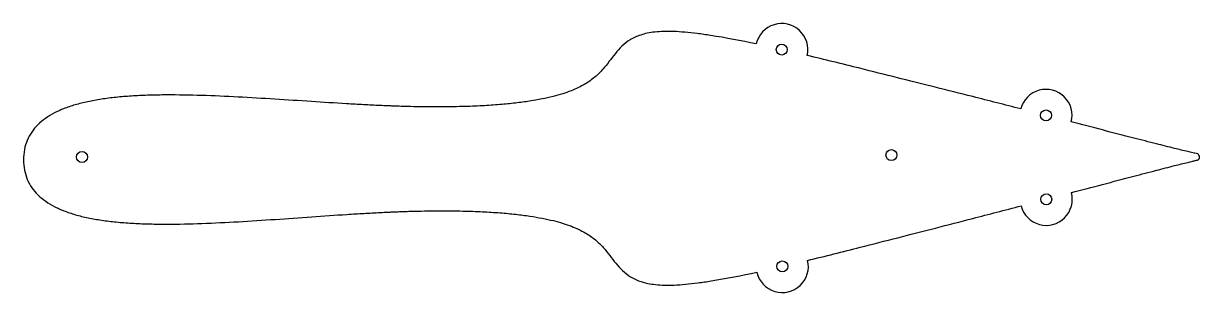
# Model space of a CAD drawing. Header units: inches. Extents: x 132 to 1257, y -131 to 658.
# Drawn here: x 1194.6 to 1256.8, y 297.8 to 312.1 of the extents above; entities that cross this region are included whole.
import ezdxf

# ---------------------------------------------------------------- set-up
doc = ezdxf.new("R2010")
doc.units = ezdxf.units.IN
doc.header["$MEASUREMENT"] = 0

msp = doc.modelspace()

# ---------------------------------------------------------------- linework, layer by layer
for centre in [(1234.708, 310.693), (1248.702, 307.207), (1197.656, 305.002), (1240.514, 305.103), (1248.713, 302.765), (1234.736, 299.209)]:
    msp.add_circle(centre, 0.291)
for centre, radius, start, end in [((1234.708, 310.693), 1.38, 346.91413, 167.47002), ((1248.702, 307.207), 1.38, 345.50362, 165.59711), ((1256.637, 305.002), 0.19, 302.37847, 58.95511), ((1248.713, 302.765), 1.38, 194.68999, 14.78325), ((1234.736, 299.209), 1.38, 192.81835, 13.37303)]:
    msp.add_arc(centre, radius, start, end)
for points, knots in [([(1233.361, 310.992), (1232.554, 311.157), (1231.748, 311.316), (1230.7, 311.478), (1230.463, 311.511), (1230.008, 311.568), (1229.79, 311.592), (1229.374, 311.628), (1229.176, 311.641), (1228.803, 311.655), (1228.627, 311.657), (1228.297, 311.647), (1228.143, 311.637), (1227.855, 311.604), (1227.721, 311.584), (1227.47, 311.531), (1227.354, 311.5), (1227.041, 311.398), (1226.853, 311.314), (1226.518, 311.108), (1226.377, 310.997), (1226.119, 310.75), (1226.005, 310.62), (1225.787, 310.35), (1225.681, 310.208), (1225.466, 309.926), (1225.356, 309.787), (1225.105, 309.504), (1224.969, 309.368), (1224.648, 309.097), (1224.468, 308.971), (1224.166, 308.793), (1224.054, 308.734), (1223.812, 308.618), (1223.683, 308.562), (1223.405, 308.453), (1223.257, 308.401), (1222.938, 308.3), (1222.768, 308.252), (1222.404, 308.16), (1222.21, 308.117), (1221.796, 308.034), (1221.576, 307.996), (1221.109, 307.923), (1220.861, 307.89), (1220.334, 307.829), (1220.056, 307.802), (1219.467, 307.753), (1219.156, 307.733), (1218.499, 307.697), (1218.154, 307.684), (1217.373, 307.662), (1216.938, 307.657), (1216.017, 307.656), (1215.532, 307.662), (1214.784, 307.679), (1214.521, 307.687), (1214.191, 307.698), (1214.123, 307.701), (1213.986, 307.706), (1213.918, 307.709), (1213.709, 307.717), (1213.57, 307.723), (1213.141, 307.742), (1212.853, 307.757), (1212.265, 307.788), (1211.966, 307.805), (1211.044, 307.86), (1210.421, 307.9), (1209.154, 307.982), (1208.51, 308.025), (1207.216, 308.106), (1206.566, 308.145), (1205.275, 308.213), (1204.628, 308.242), (1203.369, 308.281), (1202.744, 308.292), (1201.828, 308.288), (1201.53, 308.283), (1200.946, 308.266), (1200.659, 308.254), (1200.098, 308.22), (1199.824, 308.199), (1199.291, 308.147), (1199.031, 308.116), (1198.528, 308.042), (1198.284, 308.001), (1197.816, 307.904), (1197.59, 307.85), (1197.159, 307.729), (1196.953, 307.661), (1196.563, 307.513), (1196.378, 307.431), (1196.034, 307.253), (1195.872, 307.157), (1195.575, 306.947), (1195.439, 306.835), (1195.074, 306.473), (1194.882, 306.199), (1194.686, 305.727), (1194.638, 305.563), (1194.572, 305.215), (1194.557, 305.033), (1194.557, 304.851), (1194.558, 304.668), (1194.574, 304.486), (1194.642, 304.139), (1194.691, 303.975), (1194.889, 303.504), (1195.082, 303.231), (1195.449, 302.87), (1195.586, 302.759), (1195.884, 302.551), (1196.046, 302.455), (1196.392, 302.279), (1196.577, 302.199), (1196.968, 302.052), (1197.174, 301.986), (1197.606, 301.866), (1197.832, 301.813), (1198.301, 301.719), (1198.545, 301.679), (1199.049, 301.608), (1199.308, 301.578), (1199.843, 301.528), (1200.117, 301.509), (1200.678, 301.478), (1200.965, 301.467), (1201.549, 301.453), (1201.847, 301.45), (1202.763, 301.45), (1203.388, 301.465), (1204.647, 301.51), (1205.294, 301.542), (1206.585, 301.616), (1207.235, 301.659), (1208.529, 301.747), (1209.173, 301.793), (1210.439, 301.881), (1211.062, 301.924), (1211.984, 301.984), (1212.283, 302.002), (1212.87, 302.036), (1213.159, 302.052), (1213.587, 302.074), (1213.727, 302.081), (1213.935, 302.09), (1214.004, 302.093), (1214.14, 302.099), (1214.208, 302.102), (1214.538, 302.115), (1214.801, 302.124), (1215.549, 302.145), (1216.034, 302.153), (1216.955, 302.157), (1217.39, 302.153), (1218.171, 302.136), (1218.516, 302.124), (1219.172, 302.092), (1219.483, 302.073), (1220.072, 302.027), (1220.351, 302.001), (1220.877, 301.943), (1221.125, 301.911), (1221.593, 301.841), (1221.813, 301.803), (1222.227, 301.723), (1222.421, 301.681), (1222.785, 301.59), (1222.956, 301.543), (1223.275, 301.444), (1223.423, 301.393), (1223.702, 301.285), (1223.831, 301.23), (1224.073, 301.115), (1224.185, 301.056), (1224.488, 300.88), (1224.669, 300.755), (1224.991, 300.486), (1225.128, 300.351), (1225.38, 300.068), (1225.491, 299.93), (1225.708, 299.649), (1225.814, 299.508), (1226.033, 299.239), (1226.147, 299.11), (1226.407, 298.864), (1226.549, 298.754), (1226.884, 298.549), (1227.073, 298.466), (1227.386, 298.366), (1227.502, 298.336), (1227.753, 298.284), (1227.887, 298.264), (1228.175, 298.233), (1228.33, 298.224), (1228.659, 298.215), (1228.835, 298.218), (1229.208, 298.233), (1229.406, 298.248), (1229.821, 298.286), (1230.039, 298.31), (1230.493, 298.369), (1230.73, 298.404), (1231.778, 298.572), (1232.584, 298.735), (1233.391, 298.903)], [24.857342, 24.857342, 24.857342, 24.857342, 29.158688, 29.158688, 30.41225, 30.41225, 31.561069, 31.561069, 32.595924, 32.595924, 33.516778, 33.516778, 34.323307, 34.323307, 35.032923, 35.032923, 35.663766, 35.663766, 36.755061, 36.755061, 37.714443, 37.714443, 38.624588, 38.624588, 39.527778, 39.527778, 40.483933, 40.483933, 41.512699, 41.512699, 42.68076, 42.68076, 43.345317, 43.345317, 44.083156, 44.083156, 44.908191, 44.908191, 45.834319, 45.834319, 46.875239, 46.875239, 48.044389, 48.044389, 49.354943, 49.354943, 50.819838, 50.819838, 52.451833, 52.451833, 54.263559, 54.263559, 56.543259, 56.543259, 59.086711, 59.086711, 60.462921, 60.462921, 60.818246, 60.818246, 61.178095, 61.178095, 61.910814, 61.910814, 63.424249, 63.424249, 64.993802, 64.993802, 68.263312, 68.263312, 71.642871, 71.642871, 75.055692, 75.055692, 78.413172, 78.413172, 81.652586, 81.652586, 83.211303, 83.211303, 84.714298, 84.714298, 86.153912, 86.153912, 87.523384, 87.523384, 88.814374, 88.814374, 90.025513, 90.025513, 91.155448, 91.155448, 92.206305, 92.206305, 93.185012, 93.185012, 94.104797, 94.104797, 95.870553, 95.870553, 96.762228, 96.762228, 97.712362, 97.712362, 97.712362, 98.73164, 98.73164, 99.688202, 99.688202, 101.582487, 101.582487, 102.569253, 102.569253, 103.619253, 103.619253, 104.746674, 104.746674, 105.958947, 105.958947, 107.258348, 107.258348, 108.64342, 108.64342, 110.11269, 110.11269, 111.65721, 111.65721, 113.269718, 113.269718, 114.941997, 114.941997, 118.41737, 118.41737, 122.019323, 122.019323, 125.680548, 125.680548, 129.30596, 129.30596, 132.813158, 132.813158, 134.496745, 134.496745, 136.120082, 136.120082, 136.905986, 136.905986, 137.291949, 137.291949, 137.673057, 137.673057, 139.149113, 139.149113, 141.877046, 141.877046, 144.322033, 144.322033, 146.264394, 146.264394, 148.014088, 148.014088, 149.584656, 149.584656, 150.989771, 150.989771, 152.243305, 152.243305, 153.359377, 153.359377, 154.352394, 154.352394, 155.237043, 155.237043, 156.028217, 156.028217, 156.740833, 156.740833, 157.993411, 157.993411, 159.096651, 159.096651, 160.122032, 160.122032, 161.090602, 161.090602, 162.066623, 162.066623, 163.095376, 163.095376, 164.265458, 164.265458, 164.941779, 164.941779, 165.702513, 165.702513, 166.567103, 166.567103, 167.55423, 167.55423, 168.663593, 168.663593, 169.89517, 169.89517, 171.239074, 171.239074, 175.858108, 175.858108, 175.858108, 175.858108]), ([(1247.366, 307.55), (1246.516, 307.768), (1245.667, 307.984), (1244.156, 308.367), (1243.494, 308.533), (1242.35, 308.821), (1241.313, 309.082), (1240.169, 309.369), (1239.507, 309.535), (1237.915, 309.931), (1236.984, 310.159), (1236.051, 310.381)], [274.267235, 274.267235, 274.267235, 274.267235, 278.858713, 278.858713, 282.431728, 282.431728, 285.036059, 285.036059, 288.610762, 288.610762, 293.630795, 293.630795, 293.630795, 293.630795]), ([(1256.735, 305.165), (1256.699, 305.174), (1256.597, 305.198), (1256.533, 305.213), (1256.383, 305.248), (1256.298, 305.268), (1255.977, 305.345), (1255.742, 305.402), (1255.188, 305.539), (1254.868, 305.62), (1254.148, 305.802), (1253.748, 305.904), (1252.244, 306.29), (1251.141, 306.578), (1250.037, 306.862)], [256.81519, 256.81519, 256.81519, 256.81519, 257.518589, 257.864776, 257.864776, 258.325382, 258.325382, 259.591051, 259.591051, 261.316806, 261.316806, 263.481115, 263.481115, 269.45013, 269.45013, 269.45013, 269.45013]), ([(1250.047, 303.117), (1251.147, 303.407), (1252.247, 303.699), (1253.748, 304.093), (1254.148, 304.197), (1254.868, 304.383), (1255.187, 304.465), (1255.741, 304.605), (1255.976, 304.663), (1256.297, 304.742), (1256.382, 304.763), (1256.532, 304.799), (1256.597, 304.814), (1256.661, 304.83)], [206.927277, 206.927277, 206.927277, 206.927277, 213.320682, 213.320682, 215.643483, 215.643483, 217.496177, 217.496177, 218.855505, 218.855505, 219.350477, 219.350477, 219.722747, 219.722747, 219.722747, 219.722747]), ([(1236.079, 299.529), (1237.008, 299.754), (1237.936, 299.987), (1239.525, 300.39), (1240.186, 300.56), (1241.322, 300.851), (1242.371, 301.12), (1243.506, 301.412), (1244.167, 301.582), (1245.678, 301.972), (1246.528, 302.193), (1247.378, 302.416)], [181.029402, 181.029402, 181.029402, 181.029402, 186.404148, 186.404148, 190.237803, 190.237803, 192.992025, 192.992025, 196.82422, 196.82422, 201.76036, 201.76036, 201.76036, 201.76036])]:
    msp.add_open_spline(points, degree=3, knots=knots)
msp.add_open_spline([(1256.661, 304.83), (1256.698, 304.839), (1256.735, 304.848)], degree=2)

doc.saveas('drawing.dxf')
